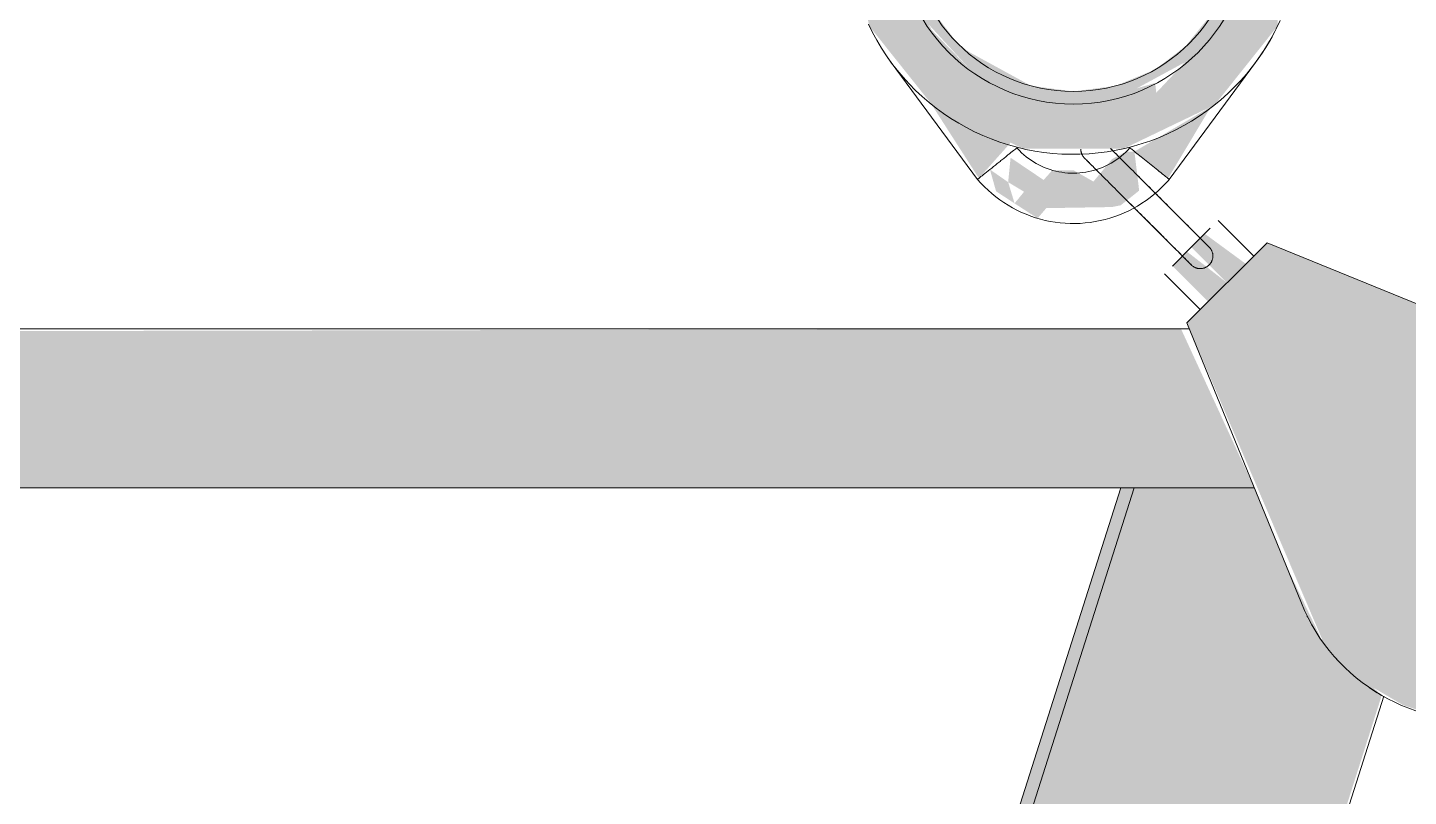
# Model space of a CAD drawing. Header units: inches. Extents: x -54880 to -186, y -132 to 853.
# Drawn here: x -24926.15 to -24912.44, y 278.31 to 285.95 of the extents above; entities that cross this region are included whole.
import ezdxf

# ---------------------------------------------------------------- set-up
doc = ezdxf.new("R2010")
doc.units = ezdxf.units.IN
doc.header["$MEASUREMENT"] = 0
doc.layers.add('Q-SPCQ', color=91, linetype='Continuous', lineweight=9)

# ---------------------------------------------------------------- blocks, each defined once
blk = doc.blocks.new('Basketball_Backstop-Performance_Sports_Systems-3103-Ceiling_Hung - 27_-0_ to 27_-11 7_8_-706978-Section 13')
at = {"layer": 'Q-SPCQ'}
h = blk.add_hatch(color=256, dxfattribs=at)
h.paths.add_polyline_path([(-25004.607, 281.375), (-24958.107, 281.375), (-24958.107, 282.875), (-25004.607, 282.955), (-25004.607, 282.709)], flags=0)
h.paths.add_polyline_path([(-24916.277, 281.375), (-24913.969, 281.375), (-24914.697, 282.955), (-24955.107, 282.875), (-24955.107, 281.375), (-24921.132, 281.375)], flags=0)
h.paths.add_polyline_path([(-24909.927, 281.375), (-24908.607, 281.423), (-24908.607, 282.955), (-24911.747, 282.955), (-24910.655, 282.449), (-24910.141, 281.875), (-24909.948, 281.375)], flags=0)
h.paths.add_polyline_path([(-24956.424, 282.237), (-24956.55, 282.059), (-24956.522, 282.231), (-24956.509, 282.232)], flags=0)
h.paths.add_polyline_path([(-24956.424, 281.808), (-24956.509, 282.396), (-24956.799, 282.312), (-24956.794, 282.236), (-24956.612, 282.226), (-24956.607, 282.055), (-24956.548, 282.052), (-24956.444, 281.814)], flags=0)
h.paths.add_polyline_path([(-24956.701, 281.835), (-24956.68, 281.844), (-24956.799, 282.237), (-24956.794, 281.99), (-24956.704, 281.839)], flags=0)
h.paths.add_polyline_path([(-24956.299, 281.915), (-24956.237, 282.125), (-24956.299, 281.937)], flags=0)
h = blk.add_hatch(color=256, dxfattribs=at)
h.paths.add_polyline_path([(-24953.391, 157.563), (-24951.508, 157.563), (-24950.671, 160.188), (-24953.391, 160.188)], flags=0)
h.paths.add_polyline_path([(-24952.493, 164.313), (-24949.355, 164.313), (-24912.703, 279.314), (-24913.304, 279.877), (-24913.666, 280.632), (-24913.969, 281.375), (-24915.16, 281.375), (-24952.117, 165.49)], flags=0)
blk.add_hatch(color=256, dxfattribs=at).paths.add_polyline_path([(-24952.627, 164.313), (-24952.493, 164.313), (-24915.16, 281.375), (-24915.294, 281.375), (-24952.251, 165.49)], flags=0)
for p, q in [((-24956.112, 282.955), (-24914.614, 282.955)), ((-24913.969, 281.375), (-24953.294, 281.375)), ((-24915.294, 281.375), (-24952.627, 164.313)), ((-24915.16, 281.375), (-24952.493, 164.313)), ((-24912.683, 279.305), (-24949.355, 164.313))]:
    blk.add_line(p, q, dxfattribs=at)
blk = doc.blocks.new('Basketball_Backstop-Performance_Sports_Systems-3103-Ceiling_Hung - 27_-0_ to 27_-11 7_8_-V55-Section 13')
at = {"layer": 'Q-SPCQ'}
h = blk.add_hatch(color=256, dxfattribs=at)
h.paths.add_polyline_path([(-24915.765, 285.187), (-24915.312, 285.247), (-24914.652, 285.605), (-24914.528, 285.7), (-24914.25, 286.062), (-24914.075, 286.485), (-24914.015, 286.937), (-24914.078, 287.397), (-24914.25, 287.812), (-24914.652, 288.27), (-24915.172, 288.57), (-24915.312, 288.628), (-24915.765, 288.687), (-24916.359, 288.57), (-24916.812, 288.321), (-24917.003, 288.175), (-24917.281, 287.812), (-24917.456, 287.39), (-24917.515, 286.937), (-24917.456, 286.485), (-24917.281, 286.062), (-24916.812, 285.554), (-24916.64, 285.422), (-24916.218, 285.247)], flags=0)
h.paths.add_polyline_path([(-24915.765, 285.312), (-24916.186, 285.368), (-24916.812, 285.71), (-24916.914, 285.788), (-24917.173, 286.125), (-24917.335, 286.517), (-24917.39, 286.937), (-24917.319, 287.397), (-24917.173, 287.75), (-24916.812, 288.165), (-24916.578, 288.345), (-24916.186, 288.507), (-24915.765, 288.562), (-24915.345, 288.507), (-24914.953, 288.345), (-24914.616, 288.087), (-24914.358, 287.75), (-24914.196, 287.358), (-24914.14, 286.937), (-24914.196, 286.517), (-24914.358, 286.125), (-24914.652, 285.761), (-24914.953, 285.53), (-24915.345, 285.368)], flags=0)
for points in [[(-24915.508, 284.744), (-24915.265, 284.744), (-24914.362, 285.178), (-24913.738, 285.961), (-24913.701, 286.937), (-24913.89, 286.937), (-24914.007, 286.517), (-24914.088, 286.452), (-24914.358, 285.921), (-24914.942, 285.299), (-24914.953, 285.396), (-24915.592, 285.21), (-24916.017, 285.221), (-24916.51, 285.368), (-24916.817, 285.557), (-24917.173, 285.923), (-24917.398, 286.346), (-24917.46, 286.517), (-24917.515, 286.393), (-24917.588, 286.937), (-24917.64, 286.937), (-24917.89, 286.937), (-24917.905, 286.454), (-24917.792, 285.961), (-24917.168, 285.178), (-24916.266, 284.744), (-24915.765, 284.744)], [(-24916.702, 284.452), (-24916.389, 284.803), (-24917.195, 285.216), (-24916.727, 284.486)], [(-24914.825, 284.449), (-24914.399, 285.161), (-24915.159, 284.715), (-24914.86, 284.476)], [(-24914.24, 283.412), (-24914.053, 283.6), (-24914.461, 283.899), (-24914.594, 283.766)], [(-24914.428, 283.225), (-24914.24, 283.412), (-24914.638, 283.722), (-24914.781, 283.578), (-24914.483, 283.28)]]:
    blk.add_hatch(color=256, dxfattribs=at).paths.add_polyline_path(points, flags=0)
h = blk.add_hatch(color=256, dxfattribs=at)
h.paths.add_polyline_path([(-24916.413, 284.411), (-24916.594, 284.537), (-24916.533, 284.32), (-24916.349, 284.2)], flags=0)
h.paths.add_polyline_path([(-24916.121, 284.052), (-24916.034, 284.153), (-24915.381, 284.164), (-24915.296, 284.181), (-24915.112, 284.327), (-24915.159, 284.715), (-24915.243, 284.715), (-24915.381, 284.64), (-24915.566, 284.417), (-24915.765, 284.53), (-24915.974, 284.53), (-24916.061, 284.433), (-24916.389, 284.654), (-24916.413, 284.411), (-24916.255, 284.316), (-24916.349, 284.2), (-24916.227, 284.121)], flags=0)
h = blk.add_hatch(color=256, dxfattribs=at)
h.paths.add_polyline_path([(-24911.677, 279.065), (-24911.223, 279.143), (-24910.802, 279.329), (-24910.439, 279.612), (-24910.156, 279.975), (-24909.97, 280.396), (-24909.892, 280.849), (-24909.927, 281.308), (-24910.073, 281.745), (-24910.332, 282.143), (-24910.655, 282.449), (-24911.143, 282.709), (-24913.842, 283.81), (-24914.638, 283.015), (-24913.276, 279.828), (-24912.96, 279.493), (-24912.492, 279.218), (-24912.136, 279.1)], flags=0)
h.paths.add_polyline_path([(-24911.896, 280.45), (-24911.765, 280.656), (-24911.926, 280.651), (-24911.908, 280.531)], flags=0)
h.paths.add_polyline_path([(-24912.253, 280.807), (-24912.013, 280.807), (-24912.072, 280.95), (-24912.155, 280.885)], flags=0)
h.paths.add_polyline_path([(-24912.122, 281.295), (-24912.007, 281.081), (-24911.942, 281.223), (-24912.057, 281.269)], flags=0)
h.paths.add_polyline_path([(-24911.277, 281.068), (-24911.518, 281.068), (-24911.412, 280.962), (-24911.305, 281.046)], flags=0)
h.paths.add_polyline_path([(-24911.408, 280.58), (-24911.549, 280.761), (-24911.549, 280.636), (-24911.412, 280.582)], flags=0)
h.paths.add_polyline_path([(-24911.896, 280.45), (-24912.244, 280.841), (-24912.083, 281.305), (-24911.609, 281.4), (-24911.301, 280.981), (-24911.471, 280.563), (-24911.878, 280.454)], flags=0)
h.paths.add_polyline_path([(-24911.595, 281.158), (-24911.634, 281.425), (-24911.765, 281.219), (-24911.625, 281.181)], flags=0)
for p, q in [((-24917.575, 285.6), (-24916.717, 284.439)), ((-24914.814, 284.439), (-24913.956, 285.6)), ((-24913.975, 283.678), (-24914.328, 284.031)), ((-24914.594, 283.766), (-24914.406, 283.953)), ((-24914.781, 283.578), (-24914.594, 283.766)), ((-24913.842, 283.81), (-24914.638, 283.015)), ((-24911.057, 282.674), (-24913.842, 283.81)), ((-24914.859, 283.501), (-24914.505, 283.147)), ((-24914.638, 283.015), (-24913.501, 280.229))]:
    blk.add_line(p, q, dxfattribs=at)
at = {"layer": 'Q-SPCQ', "flags": 128}
for points in [[(-24917.801, 285.979), (-24917.761, 285.898), (-24917.718, 285.82), (-24917.672, 285.742), (-24917.622, 285.667), (-24917.57, 285.594), (-24917.515, 285.523), (-24917.457, 285.454), (-24917.396, 285.387), (-24917.333, 285.323), (-24917.267, 285.262), (-24917.199, 285.203), (-24917.128, 285.147), (-24917.056, 285.094), (-24916.981, 285.044), (-24916.904, 284.997), (-24916.826, 284.953), (-24916.746, 284.912), (-24916.664, 284.875), (-24916.581, 284.84), (-24916.496, 284.809), (-24916.41, 284.782), (-24916.324, 284.758), (-24916.236, 284.737), (-24916.148, 284.72), (-24916.059, 284.707), (-24915.969, 284.697), (-24915.879, 284.69), (-24915.79, 284.688), (-24915.7, 284.688), (-24915.61, 284.693), (-24915.52, 284.701), (-24915.431, 284.712), (-24915.342, 284.728), (-24915.254, 284.746), (-24915.167, 284.769), (-24915.081, 284.794), (-24914.995, 284.823), (-24914.911, 284.856), (-24914.829, 284.892), (-24914.748, 284.931), (-24914.668, 284.973), (-24914.591, 285.018), (-24914.515, 285.067), (-24914.441, 285.118), (-24914.369, 285.173), (-24914.3, 285.23), (-24914.233, 285.29), (-24914.168, 285.353), (-24914.106, 285.418), (-24914.047, 285.485), (-24913.99, 285.555), (-24913.936, 285.627), (-24913.885, 285.701), (-24913.837, 285.778), (-24913.792, 285.856), (-24913.751, 285.935), (-24913.712, 286.017)], [(-24917.761, 285.898), (-24917.718, 285.82), (-24917.672, 285.742), (-24917.622, 285.667), (-24917.57, 285.594), (-24917.515, 285.523)], [(-24917.761, 285.898), (-24917.718, 285.82), (-24917.672, 285.742), (-24917.622, 285.667), (-24917.575, 285.6)], [(-24914.047, 285.485), (-24913.99, 285.555), (-24913.936, 285.627), (-24913.885, 285.701), (-24913.837, 285.778), (-24913.792, 285.856)], [(-24913.956, 285.6), (-24913.904, 285.674), (-24913.855, 285.749), (-24913.809, 285.826), (-24913.766, 285.906)], [(-24915.204, 284.752), (-24915.225, 284.73), (-24915.246, 284.709), (-24915.268, 284.689), (-24915.291, 284.669), (-24915.314, 284.651), (-24915.339, 284.633), (-24915.364, 284.617), (-24915.389, 284.601), (-24915.415, 284.587), (-24915.442, 284.573), (-24915.47, 284.561), (-24915.497, 284.549), (-24915.526, 284.539), (-24915.554, 284.53), (-24915.583, 284.522), (-24915.612, 284.516), (-24915.642, 284.51), (-24915.672, 284.506), (-24915.701, 284.503), (-24915.731, 284.501), (-24915.761, 284.5), (-24915.791, 284.5), (-24915.821, 284.502), (-24915.851, 284.505), (-24915.881, 284.509), (-24915.91, 284.514), (-24915.94, 284.521), (-24915.969, 284.528), (-24915.997, 284.537), (-24916.026, 284.547), (-24916.054, 284.558), (-24916.081, 284.57), (-24916.108, 284.583), (-24916.135, 284.597), (-24916.16, 284.613), (-24916.186, 284.629), (-24916.21, 284.646), (-24916.234, 284.664), (-24916.257, 284.684), (-24916.279, 284.704), (-24916.301, 284.725), (-24916.321, 284.747), (-24916.326, 284.752)], [(-24916.236, 284.737), (-24916.148, 284.72), (-24916.059, 284.707), (-24915.969, 284.697), (-24915.879, 284.69), (-24915.79, 284.688), (-24915.7, 284.688), (-24915.61, 284.693), (-24915.52, 284.701), (-24915.431, 284.712), (-24915.342, 284.728), (-24915.254, 284.746)], [(-24915.654, 284.65), (-24915.658, 284.653), (-24915.661, 284.657), (-24915.664, 284.661), (-24915.667, 284.665), (-24915.67, 284.669), (-24915.673, 284.673), (-24915.675, 284.678), (-24915.678, 284.682), (-24915.68, 284.687), (-24915.682, 284.691), (-24915.684, 284.696), (-24915.685, 284.701), (-24915.687, 284.705), (-24915.688, 284.71), (-24915.689, 284.715), (-24915.69, 284.72), (-24915.69, 284.725), (-24915.691, 284.73), (-24915.691, 284.735), (-24915.691, 284.74)], [(-24915.397, 284.746), (-24915.385, 284.734), (-24915.373, 284.722), (-24915.36, 284.709), (-24915.346, 284.695), (-24915.332, 284.681)], [(-24914.947, 284.296), (-24914.968, 284.317), (-24914.99, 284.339), (-24915.011, 284.36), (-24915.032, 284.381), (-24915.053, 284.402), (-24915.073, 284.422), (-24915.094, 284.443), (-24915.114, 284.463), (-24915.134, 284.483), (-24915.154, 284.503), (-24915.173, 284.522), (-24915.192, 284.541), (-24915.211, 284.56), (-24915.229, 284.578), (-24915.247, 284.596), (-24915.264, 284.613), (-24915.281, 284.63), (-24915.297, 284.646), (-24915.313, 284.662), (-24915.328, 284.677), (-24915.342, 284.691), (-24915.356, 284.705), (-24915.369, 284.718), (-24915.382, 284.731), (-24915.393, 284.743)], [(-24915.519, 284.514), (-24915.533, 284.528), (-24915.546, 284.541), (-24915.558, 284.554), (-24915.57, 284.566), (-24915.581, 284.577), (-24915.592, 284.587), (-24915.601, 284.597), (-24915.61, 284.606), (-24915.618, 284.614), (-24915.626, 284.621), (-24915.632, 284.628), (-24915.638, 284.633), (-24915.643, 284.638), (-24915.647, 284.642), (-24915.65, 284.645), (-24915.652, 284.648), (-24915.654, 284.649), (-24915.654, 284.65)], [(-24915.654, 284.65), (-24915.654, 284.649), (-24915.653, 284.648), (-24915.65, 284.646), (-24915.648, 284.643), (-24915.644, 284.639), (-24915.639, 284.635), (-24915.634, 284.629), (-24915.627, 284.623), (-24915.62, 284.616), (-24915.612, 284.608), (-24915.604, 284.599), (-24915.594, 284.59), (-24915.584, 284.58), (-24915.573, 284.569), (-24915.562, 284.557), (-24915.549, 284.545), (-24915.536, 284.532), (-24915.523, 284.518), (-24915.508, 284.504), (-24915.493, 284.489), (-24915.478, 284.473), (-24915.462, 284.457), (-24915.445, 284.441), (-24915.428, 284.424), (-24915.411, 284.406), (-24915.392, 284.388), (-24915.374, 284.369), (-24915.355, 284.351), (-24915.336, 284.331), (-24915.316, 284.312), (-24915.296, 284.292), (-24915.276, 284.272), (-24915.256, 284.251), (-24915.235, 284.23), (-24915.214, 284.21), (-24915.193, 284.189), (-24915.172, 284.168), (-24915.151, 284.146), (-24915.13, 284.125), (-24915.124, 284.119)], [(-24916.717, 284.439), (-24916.684, 284.402), (-24916.649, 284.366), (-24916.613, 284.331), (-24916.576, 284.298), (-24916.537, 284.267), (-24916.497, 284.236), (-24916.456, 284.208), (-24916.414, 284.181), (-24916.37, 284.156), (-24916.326, 284.133), (-24916.281, 284.111), (-24916.235, 284.092), (-24916.188, 284.074), (-24916.141, 284.058), (-24916.093, 284.044), (-24916.044, 284.032), (-24915.995, 284.021), (-24915.946, 284.013), (-24915.897, 284.007), (-24915.847, 284.003), (-24915.797, 284), (-24915.747, 284), (-24915.697, 284.002), (-24915.647, 284.006), (-24915.597, 284.011), (-24915.548, 284.019), (-24915.499, 284.029), (-24915.45, 284.04), (-24915.402, 284.054), (-24915.355, 284.069), (-24915.308, 284.087), (-24915.262, 284.106), (-24915.216, 284.127), (-24915.172, 284.15), (-24915.128, 284.174), (-24915.086, 284.201), (-24915.044, 284.229), (-24915.004, 284.258), (-24914.965, 284.29), (-24914.927, 284.322), (-24914.891, 284.357), (-24914.856, 284.392), (-24914.822, 284.429), (-24914.814, 284.439)], [(-24915.119, 284.469), (-24915.099, 284.448), (-24915.079, 284.428), (-24915.058, 284.407), (-24915.037, 284.386), (-24915.016, 284.365), (-24914.995, 284.344), (-24914.974, 284.323), (-24914.953, 284.302), (-24914.947, 284.296)], [(-24914.947, 284.296), (-24914.926, 284.275), (-24914.905, 284.254), (-24914.884, 284.233), (-24914.863, 284.212), (-24914.842, 284.191), (-24914.821, 284.17), (-24914.801, 284.15), (-24914.78, 284.129), (-24914.76, 284.109), (-24914.741, 284.09), (-24914.721, 284.07), (-24914.702, 284.051), (-24914.684, 284.033), (-24914.666, 284.015), (-24914.648, 283.997), (-24914.63, 283.98), (-24914.614, 283.963), (-24914.598, 283.947), (-24914.582, 283.931), (-24914.567, 283.916), (-24914.552, 283.901), (-24914.538, 283.888), (-24914.525, 283.874)], [(-24914.417, 283.766), (-24914.417, 283.766), (-24914.419, 283.768), (-24914.421, 283.77), (-24914.424, 283.773), (-24914.427, 283.776), (-24914.432, 283.781), (-24914.438, 283.787), (-24914.444, 283.793), (-24914.451, 283.8), (-24914.459, 283.808), (-24914.467, 283.816), (-24914.477, 283.826), (-24914.487, 283.836), (-24914.498, 283.847), (-24914.51, 283.859), (-24914.522, 283.871), (-24914.535, 283.884), (-24914.549, 283.898), (-24914.563, 283.912), (-24914.578, 283.927), (-24914.593, 283.942), (-24914.609, 283.958), (-24914.626, 283.975), (-24914.643, 283.992), (-24914.661, 284.01), (-24914.679, 284.028), (-24914.697, 284.046), (-24914.716, 284.065), (-24914.735, 284.084), (-24914.755, 284.104), (-24914.775, 284.124), (-24914.795, 284.144), (-24914.816, 284.165), (-24914.836, 284.185), (-24914.857, 284.206), (-24914.878, 284.227), (-24914.899, 284.248), (-24914.92, 284.269), (-24914.941, 284.291), (-24914.947, 284.296)], [(-24915.124, 284.119), (-24915.145, 284.141), (-24915.166, 284.162), (-24915.187, 284.183), (-24915.208, 284.204)], [(-24915.124, 284.119), (-24915.103, 284.098), (-24915.082, 284.077), (-24915.06, 284.056), (-24915.039, 284.035), (-24915.019, 284.014), (-24914.998, 283.993), (-24914.977, 283.973), (-24914.957, 283.953), (-24914.937, 283.933), (-24914.917, 283.913), (-24914.898, 283.894), (-24914.879, 283.875), (-24914.86, 283.856), (-24914.842, 283.838), (-24914.825, 283.82), (-24914.807, 283.803), (-24914.791, 283.786), (-24914.774, 283.77), (-24914.759, 283.754), (-24914.744, 283.739), (-24914.729, 283.725), (-24914.715, 283.711), (-24914.702, 283.698), (-24914.69, 283.685), (-24914.678, 283.673), (-24914.667, 283.662), (-24914.656, 283.652), (-24914.647, 283.642), (-24914.638, 283.633), (-24914.63, 283.625), (-24914.622, 283.618), (-24914.616, 283.611), (-24914.61, 283.606), (-24914.605, 283.601), (-24914.601, 283.597), (-24914.598, 283.594), (-24914.596, 283.591), (-24914.594, 283.59), (-24914.594, 283.589)], [(-24914.699, 283.694), (-24914.712, 283.707), (-24914.725, 283.721), (-24914.74, 283.735), (-24914.754, 283.75), (-24914.77, 283.766), (-24914.786, 283.782), (-24914.803, 283.798), (-24914.82, 283.815), (-24914.837, 283.833), (-24914.856, 283.851), (-24914.874, 283.87), (-24914.893, 283.888), (-24914.912, 283.908), (-24914.932, 283.927), (-24914.952, 283.947), (-24914.972, 283.967), (-24914.992, 283.988), (-24915.013, 284.009), (-24915.034, 284.029), (-24915.055, 284.05), (-24915.076, 284.071), (-24915.097, 284.093), (-24915.118, 284.114), (-24915.124, 284.119)], [(-24914.49, 283.839), (-24914.479, 283.829), (-24914.47, 283.819), (-24914.461, 283.81), (-24914.453, 283.802), (-24914.446, 283.795), (-24914.439, 283.788), (-24914.433, 283.783), (-24914.429, 283.778), (-24914.425, 283.774), (-24914.421, 283.77), (-24914.419, 283.768), (-24914.418, 283.767), (-24914.417, 283.766)], [(-24914.417, 283.766), (-24914.413, 283.762), (-24914.41, 283.759), (-24914.407, 283.755), (-24914.404, 283.751), (-24914.401, 283.747), (-24914.398, 283.742), (-24914.396, 283.738), (-24914.394, 283.734), (-24914.391, 283.729), (-24914.389, 283.725), (-24914.388, 283.72), (-24914.386, 283.715), (-24914.385, 283.71), (-24914.383, 283.705), (-24914.382, 283.701), (-24914.382, 283.696), (-24914.381, 283.691), (-24914.381, 283.686), (-24914.38, 283.681), (-24914.38, 283.676), (-24914.38, 283.671), (-24914.381, 283.666), (-24914.381, 283.661), (-24914.382, 283.656), (-24914.383, 283.651), (-24914.384, 283.646), (-24914.386, 283.641), (-24914.387, 283.636), (-24914.389, 283.632), (-24914.391, 283.627), (-24914.393, 283.623), (-24914.395, 283.618), (-24914.398, 283.614), (-24914.4, 283.61), (-24914.403, 283.605), (-24914.406, 283.601), (-24914.409, 283.598), (-24914.413, 283.594), (-24914.416, 283.59), (-24914.417, 283.589)], [(-24914.594, 283.589), (-24914.594, 283.59), (-24914.595, 283.591), (-24914.597, 283.593), (-24914.6, 283.596), (-24914.604, 283.6), (-24914.609, 283.604), (-24914.614, 283.61), (-24914.621, 283.616), (-24914.628, 283.623), (-24914.636, 283.631), (-24914.644, 283.64), (-24914.654, 283.649), (-24914.664, 283.659)], [(-24914.417, 283.589), (-24914.42, 283.586), (-24914.424, 283.582), (-24914.428, 283.579), (-24914.432, 283.576), (-24914.436, 283.573), (-24914.44, 283.571), (-24914.445, 283.568), (-24914.449, 283.566), (-24914.454, 283.564), (-24914.458, 283.562), (-24914.463, 283.56), (-24914.468, 283.558), (-24914.472, 283.557), (-24914.477, 283.556), (-24914.482, 283.555), (-24914.487, 283.554), (-24914.492, 283.553), (-24914.497, 283.553), (-24914.502, 283.553), (-24914.507, 283.553), (-24914.512, 283.553), (-24914.517, 283.553), (-24914.522, 283.554), (-24914.527, 283.554), (-24914.532, 283.555), (-24914.537, 283.557), (-24914.542, 283.558), (-24914.546, 283.559), (-24914.551, 283.561), (-24914.556, 283.563), (-24914.56, 283.565), (-24914.565, 283.568), (-24914.569, 283.57), (-24914.573, 283.573), (-24914.577, 283.575), (-24914.581, 283.578), (-24914.585, 283.582), (-24914.589, 283.585), (-24914.593, 283.588), (-24914.594, 283.589)]]:
    blk.add_lwpolyline(points, dxfattribs=at)
at = {"layer": 'Q-SPCQ'}
for centre, radius, start, end in [((-24915.765, 286.937), 1.75, 180, 0), ((-24915.765, 286.937), 1.625, 180, 0), ((-24911.765, 280.937), 1.875, 202.1972, 67.8028), ((-24911.765, 280.937), 1.875, 206.3445, 210), ((-24911.765, 280.937), 1.875, 220.9704, 225), ((-24911.765, 280.937), 1.875, 235.6237, 240)]:
    blk.add_arc(centre, radius, start, end, dxfattribs=at)
blk.add_open_spline([(-24916.326, 284.752), (-24916.326, 284.752), (-24916.337, 284.744), (-24916.374, 284.714), (-24916.414, 284.682), (-24916.448, 284.654), (-24916.484, 284.625), (-24916.534, 284.585), (-24916.596, 284.536), (-24916.662, 284.483), (-24916.706, 284.448), (-24916.717, 284.439), (-24916.717, 284.439)], degree=3, knots=[-1, -1, -1, -1, -0.875, -0.75, -0.6875, -0.625, -0.5625, -0.5, -0.375, -0.25, -0.125, 0, 0, 0, 0], dxfattribs=at)
for points in [[(-24916.341, 284.74), (-24916.331, 284.748), (-24916.326, 284.752), (-24916.326, 284.752)], [(-24915.204, 284.752), (-24915.204, 284.752), (-24915.196, 284.746), (-24915.162, 284.718), (-24915.109, 284.675), (-24915.044, 284.623), (-24914.975, 284.568), (-24914.91, 284.516), (-24914.856, 284.473), (-24914.822, 284.446), (-24914.814, 284.439), (-24914.814, 284.439)], [(-24915.192, 284.743), (-24915.2, 284.749), (-24915.204, 284.752), (-24915.204, 284.752)], [(-24916.717, 284.439), (-24916.717, 284.439), (-24916.712, 284.444), (-24916.702, 284.452)], [(-24914.814, 284.439), (-24914.814, 284.439), (-24914.818, 284.443), (-24914.825, 284.449)]]:
    blk.add_open_spline(points, degree=3, dxfattribs=at)

msp = doc.modelspace()

# ---------------------------------------------------------------- block references
at = {"layer": 'Q-SPCQ'}
for name in ['Basketball_Backstop-Performance_Sports_Systems-3103-Ceiling_Hung - 27_-0_ to 27_-11 7_8_-706978-Section 13', 'Basketball_Backstop-Performance_Sports_Systems-3103-Ceiling_Hung - 27_-0_ to 27_-11 7_8_-V55-Section 13']:
    msp.add_blockref(name, (0, 0), dxfattribs=at)

doc.saveas('drawing.dxf')
